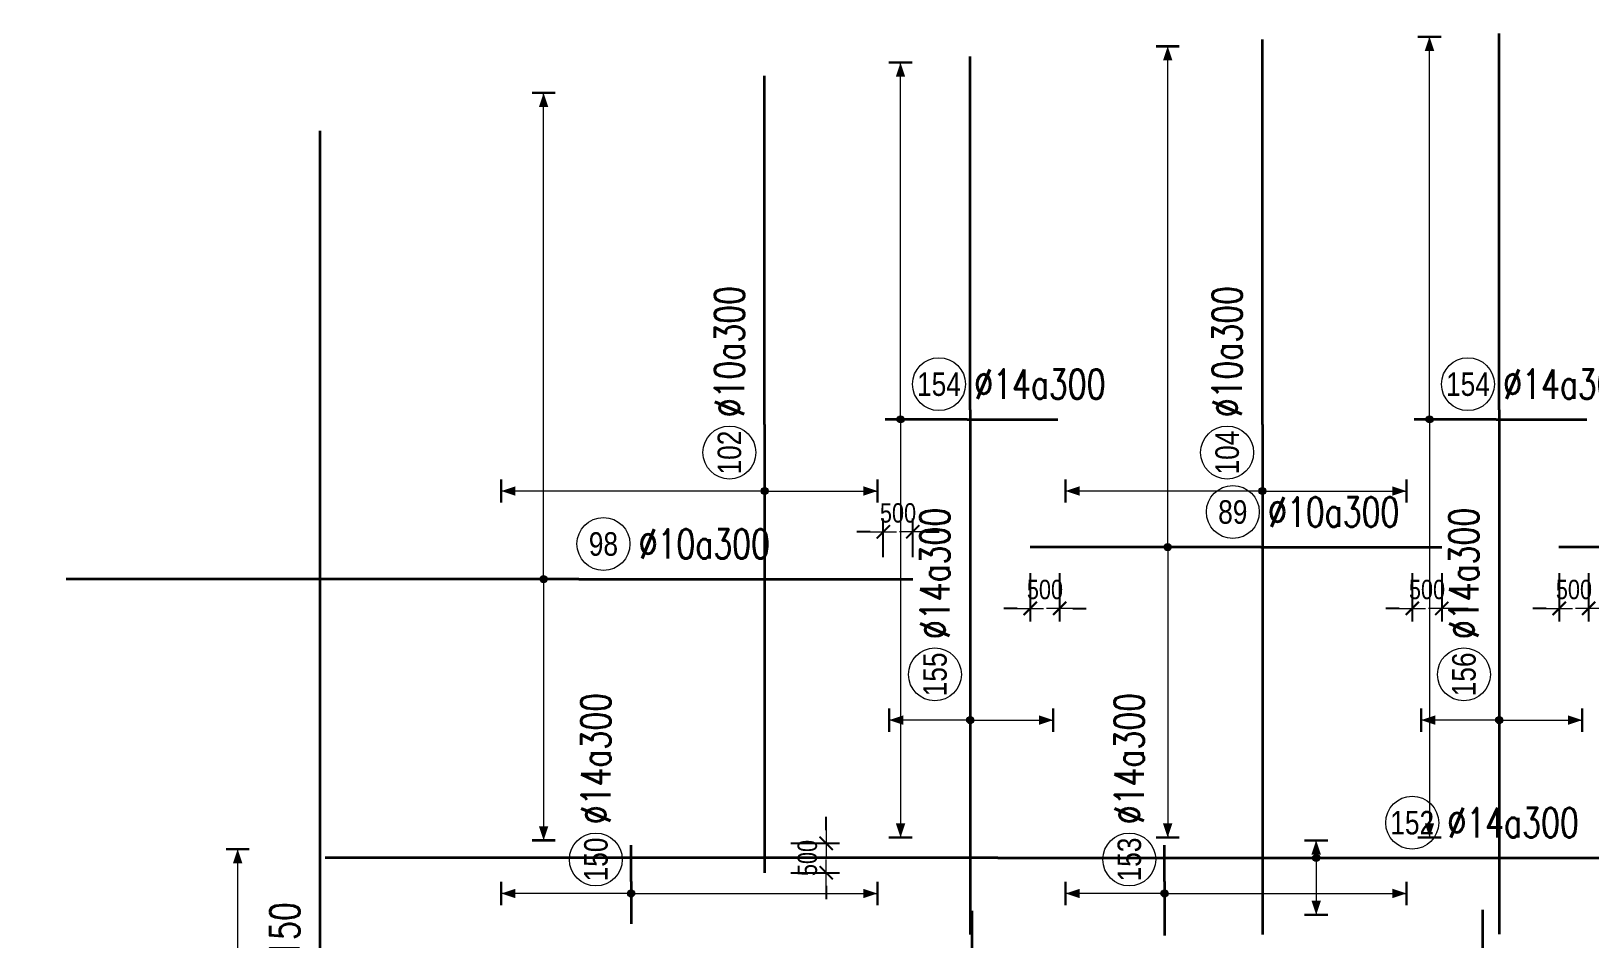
# Model space of a CAD drawing. Header units: millimetres. Extents: x -24156 to 1128921, y -12387 to 212709.
# Drawn here: x 279702 to 306220, y 63675 to 79117 of the extents above; entities that cross this region are included whole.
import ezdxf
from ezdxf.enums import TextEntityAlignment as Align

# ---------------------------------------------------------------- set-up
doc = ezdxf.new("R2010")
doc.units = ezdxf.units.MM
doc.header["$MEASUREMENT"] = 0
doc.header["$PDMODE"] = 3
for name, color, linetype, lineweight in [('NDC_S_DIM', 1, 'Continuous', 9), ('NDC_S_REBAR', 4, 'Continuous', 35), ('NDC_S_VN TEXT', 7, 'Continuous', 20)]:
    doc.layers.add(name, color=color, linetype=linetype, lineweight=lineweight)
doc.styles.add('ARIAL', font='arial.ttf', dxfattribs={"width": 0.8})
doc.styles.add('NDC_ROMANS', font='romans.shx', dxfattribs={"width": 0.8})
doc.dimstyles.new('NDC_dim_150', dxfattribs={"dimscale": 150, "dimtxt": 2.2, "dimasz": 1.5, "dimexe": 1.5, "dimexo": 2.5, "dimgap": 1, "dimtad": 1, "dimdec": 0, "dimzin": 0, "dimdsep": 46, "dimtxsty": 'ARIAL', "dimblk": 'DIMMARK', "dimcen": 0.09, "dimdle": 1.2, "dimclrd": 1, "dimclre": 1, "dimclrt": 3, "dimadec": 0, "dimazin": 0, "dimtfac": 1, "dimtdec": 0, "dimtix": 1, "dimtofl": 0, "dimtmove": 0, "dimatfit": 3, "dimfxl": 4, "dimfxlon": 1, "dimtolj": 1, "dimtzin": 0, "dimarcsym": 0})

# ---------------------------------------------------------------- blocks, each defined once
blk = doc.blocks.new('DIMMARK')
at = {"layer": 'NDC_S_DIM', "color": 1}
blk.add_line((-1.5, 0), (1, 0), dxfattribs=at)
at = {"layer": 'NDC_S_DIM', "color": 2, "const_width": 0.15}
blk.add_lwpolyline([(-0.5, -0.5), (0.5, 0.5)], dxfattribs=at)
blk = doc.blocks.new('*D422')
at = {"layer": 'Defpoints', "color": 0, "transparency": 16777216}
for p in [(294700, 70600), (294200, 69793), (294700, 69793)]:
    blk.add_point(p, dxfattribs=at)
at = {"layer": 'NDC_S_DIM', "color": 1, "lineweight": -2, "transparency": 16777216}
for p, q in [((294200, 70168), (294200, 70825)), ((294700, 70168), (294700, 70825)), ((293975, 70600), (293750, 70600)), ((294925, 70600), (295150, 70600))]:
    blk.add_line(p, q, dxfattribs=at)
at = {"layer": 'NDC_S_DIM', "color": 1, "lineweight": -2, "transparency": 16777216, "xscale": 225, "yscale": 225, "zscale": 225}
blk.add_blockref('DIMMARK', (294200, 70600), dxfattribs=at)
at = {"layer": 'NDC_S_DIM', "color": 1, "lineweight": -2, "transparency": 16777216, "xscale": 225, "yscale": 225, "zscale": 225, "rotation": 180}
blk.add_blockref('DIMMARK', (294700, 70600), dxfattribs=at)
at = {"layer": 'NDC_S_DIM', "color": 3, "transparency": 16777216, "insert": (294450, 70919), "char_height": 330, "attachment_point": 5, "style": 'ARIAL'}
blk.add_mtext('\\A1;500', dxfattribs=at)
blk = doc.blocks.new('*D423')
at = {"layer": 'Defpoints', "color": 0, "transparency": 16777216}
for p in [(296700, 70337), (297200, 70337), (297200, 69297)]:
    blk.add_point(p, dxfattribs=at)
at = {"layer": 'NDC_S_DIM', "color": 1, "lineweight": -2, "transparency": 16777216}
for p, q in [((296700, 69897), (296700, 69072)), ((297200, 69897), (297200, 69072)), ((296475, 69297), (296250, 69297)), ((297425, 69297), (297650, 69297))]:
    blk.add_line(p, q, dxfattribs=at)
at = {"layer": 'NDC_S_DIM', "color": 1, "lineweight": -2, "transparency": 16777216, "xscale": 225, "yscale": 225, "zscale": 225}
blk.add_blockref('DIMMARK', (296700, 69297), dxfattribs=at)
at = {"layer": 'NDC_S_DIM', "color": 1, "lineweight": -2, "transparency": 16777216, "xscale": 225, "yscale": 225, "zscale": 225, "rotation": 180}
blk.add_blockref('DIMMARK', (297200, 69297), dxfattribs=at)
at = {"layer": 'NDC_S_DIM', "color": 3, "transparency": 16777216, "insert": (296950, 69616), "char_height": 330, "attachment_point": 5, "style": 'ARIAL'}
blk.add_mtext('\\A1;500', dxfattribs=at)
blk = doc.blocks.new('*D424')
at = {"layer": 'Defpoints', "color": 0, "transparency": 16777216}
for p in [(303200, 70337), (303700, 70337), (303200, 69297)]:
    blk.add_point(p, dxfattribs=at)
at = {"layer": 'NDC_S_DIM', "color": 1, "lineweight": -2, "transparency": 16777216}
for p, q in [((303200, 69897), (303200, 69072)), ((303700, 69897), (303700, 69072)), ((302975, 69297), (302750, 69297)), ((303925, 69297), (304150, 69297))]:
    blk.add_line(p, q, dxfattribs=at)
at = {"layer": 'NDC_S_DIM', "color": 1, "lineweight": -2, "transparency": 16777216, "xscale": 225, "yscale": 225, "zscale": 225}
blk.add_blockref('DIMMARK', (303200, 69297), dxfattribs=at)
at = {"layer": 'NDC_S_DIM', "color": 1, "lineweight": -2, "transparency": 16777216, "xscale": 225, "yscale": 225, "zscale": 225, "rotation": 180}
blk.add_blockref('DIMMARK', (303700, 69297), dxfattribs=at)
at = {"layer": 'NDC_S_DIM', "color": 3, "transparency": 16777216, "insert": (303450, 69616), "char_height": 330, "attachment_point": 5, "style": 'ARIAL'}
blk.add_mtext('\\A1;500', dxfattribs=at)
blk = doc.blocks.new('*D425')
at = {"layer": 'Defpoints', "color": 0, "transparency": 16777216}
for p in [(305700, 70337), (306200, 70337), (306200, 69297)]:
    blk.add_point(p, dxfattribs=at)
at = {"layer": 'NDC_S_DIM', "color": 1, "lineweight": -2, "transparency": 16777216}
for p, q in [((305700, 69897), (305700, 69072)), ((306200, 69897), (306200, 69072)), ((305475, 69297), (305250, 69297)), ((306425, 69297), (306650, 69297))]:
    blk.add_line(p, q, dxfattribs=at)
at = {"layer": 'NDC_S_DIM', "color": 1, "lineweight": -2, "transparency": 16777216, "xscale": 225, "yscale": 225, "zscale": 225}
blk.add_blockref('DIMMARK', (305700, 69297), dxfattribs=at)
at = {"layer": 'NDC_S_DIM', "color": 1, "lineweight": -2, "transparency": 16777216, "xscale": 225, "yscale": 225, "zscale": 225, "rotation": 180}
blk.add_blockref('DIMMARK', (306200, 69297), dxfattribs=at)
at = {"layer": 'NDC_S_DIM', "color": 3, "transparency": 16777216, "insert": (305950, 69616), "char_height": 330, "attachment_point": 5, "style": 'ARIAL'}
blk.add_mtext('\\A1;500', dxfattribs=at)
blk = doc.blocks.new('*D438')
at = {"layer": 'Defpoints', "color": 0, "transparency": 16777216}
for p in [(292181, 65300), (293228, 65300), (292181, 64800)]:
    blk.add_point(p, dxfattribs=at)
at = {"layer": 'NDC_S_DIM', "color": 1, "lineweight": -2, "transparency": 16777216}
for p, q in [((293228, 65525), (293228, 65750)), ((292628, 65300), (293453, 65300)), ((292628, 64800), (293453, 64800)), ((293228, 64575), (293228, 64350))]:
    blk.add_line(p, q, dxfattribs=at)
at = {"layer": 'NDC_S_DIM', "color": 1, "lineweight": -2, "transparency": 16777216, "xscale": 225, "yscale": 225, "zscale": 225}
for p, rotation in [((293228, 65300), 270), ((293228, 64800), 90)]:
    blk.add_blockref('DIMMARK', p, dxfattribs=dict(at, rotation=rotation))
at = {"layer": 'NDC_S_DIM', "color": 3, "transparency": 16777216, "insert": (292909, 65050), "char_height": 330, "attachment_point": 5, "rotation": 90, "style": 'ARIAL'}
blk.add_mtext('\\A1;500', dxfattribs=at)
blk = doc.blocks.new('*U496')
h = blk.add_hatch(color=6)
edge = h.paths.add_edge_path()
edge.add_arc((27.07, 0), 0.3, 0, 360)
at = {"layer": 'NDC_S_DIM', "color": 8}
for q in [(27.07, 1.49), (27.07, -4.84)]:
    blk.add_line((27.07, 0), q, dxfattribs=at)
for points in [[(26.07, 1.49, 0.2, 0.2, 0), (28.07, 1.49, 0, 0, 0)], [(26.07, -4.84, 0.2, 0.2, 0), (28.07, -4.84, 0, 0, 0)]]:
    blk.add_lwpolyline(points, format="xyseb", dxfattribs=at)
at = {"layer": 'NDC_S_DIM'}
blk.add_circle((35.24, 3), 2.25, dxfattribs=at)
at = {"layer": 'NDC_S_DIM', "color": 6}
blk.add_circle((27.07, 0), 0.3, dxfattribs=at)
at = {"layer": 'NDC_S_DIM', "color": 8}
for points in [[(26.67, 0.29), (27.07, 1.49), (27.47, 0.29)], [(26.67, -3.64), (27.07, -4.84), (27.47, -3.64)]]:
    blk.add_solid(points, dxfattribs=at)
at = {"layer": 'NDC_S_REBAR'}
for p, q in [((0, 0), (-57.23, 0)), ((-57.23, 0), (-57.23, 0)), ((0, 0), (205.61, 0)), ((-57.23, 0), (-57.23, 0))]:
    blk.add_line(p, q, dxfattribs=at)
at = {"layer": 'NDC_S_VN TEXT', "style": 'ARIAL', "width": 0.8}
blk.add_attdef('KHT', text='', height=2, dxfattribs=at).set_placement((35.24, 3), align=Align.MIDDLE_CENTER)
at = {"layer": 'NDC_S_VN TEXT', "color": 3, "style": 'NDC_ROMANS', "width": 0.75}
blk.add_attdef('DKT', (38.24, 1.75), '', height=2.5, dxfattribs=at)
blk = doc.blocks.new('*U495')
h = blk.add_hatch(color=6)
edge = h.paths.add_edge_path()
edge.add_arc((-7.93, 0), 0.3, 0, 360)
at = {"layer": 'NDC_S_DIM', "color": 8}
for q in [(-7.93, 42.61), (-7.93, -24.69)]:
    blk.add_line((-7.93, 0), q, dxfattribs=at)
for points in [[(-8.93, 42.61, 0.2, 0.2, 0), (-6.93, 42.61, 0, 0, 0)], [(-8.93, -24.69, 0.2, 0.2, 0), (-6.93, -24.69, 0, 0, 0)]]:
    blk.add_lwpolyline(points, format="xyseb", dxfattribs=at)
at = {"layer": 'NDC_S_DIM'}
blk.add_circle((-2.39, 3), 2.25, dxfattribs=at)
at = {"layer": 'NDC_S_DIM', "color": 6}
blk.add_circle((-7.93, 0), 0.3, dxfattribs=at)
at = {"layer": 'NDC_S_DIM', "color": 8}
for points in [[(-8.33, 41.41), (-7.93, 42.61), (-7.53, 41.41)], [(-8.33, -23.49), (-7.93, -24.69), (-7.53, -23.49)]]:
    blk.add_solid(points, dxfattribs=at)
at = {"layer": 'NDC_S_REBAR'}
for p, q in [((0, 0), (-19.62, 0)), ((-19.62, 0), (-19.62, 0)), ((0, 0), (15.38, 0)), ((15.38, 0), (15.38, 0)), ((15.38, 0), (15.38, 0)), ((-19.62, 0), (-19.62, 0))]:
    blk.add_line(p, q, dxfattribs=at)
at = {"layer": 'NDC_S_VN TEXT', "style": 'ARIAL', "width": 0.8}
blk.add_attdef('KHT', text='', height=2, dxfattribs=at).set_placement((-2.39, 3), align=Align.MIDDLE_CENTER)
at = {"layer": 'NDC_S_VN TEXT', "color": 3, "style": 'NDC_ROMANS', "width": 0.75}
blk.add_attdef('DKT', (0.61, 1.75), '', height=2.5, dxfattribs=at)
blk = doc.blocks.new('*U494')
h = blk.add_hatch(color=6)
edge = h.paths.add_edge_path()
edge.add_arc((-7.93, 0), 0.3, 0, 360)
at = {"layer": 'NDC_S_DIM', "color": 8}
for q in [(-7.93, 43.8), (-7.93, -24.94)]:
    blk.add_line((-7.93, 0), q, dxfattribs=at)
for points in [[(-8.93, 43.8, 0.2, 0.2, 0), (-6.93, 43.8, 0, 0, 0)], [(-8.93, -24.94, 0.2, 0.2, 0), (-6.93, -24.94, 0, 0, 0)]]:
    blk.add_lwpolyline(points, format="xyseb", dxfattribs=at)
at = {"layer": 'NDC_S_DIM'}
blk.add_circle((-2.39, 3), 2.25, dxfattribs=at)
at = {"layer": 'NDC_S_DIM', "color": 6}
blk.add_circle((-7.93, 0), 0.3, dxfattribs=at)
at = {"layer": 'NDC_S_DIM', "color": 8}
for points in [[(-8.33, 42.6), (-7.93, 43.8), (-7.53, 42.6)], [(-8.33, -23.74), (-7.93, -24.94), (-7.53, -23.74)]]:
    blk.add_solid(points, dxfattribs=at)
at = {"layer": 'NDC_S_REBAR'}
for p, q in [((0, 0), (-19.65, 0)), ((-19.65, 0), (-19.65, 0)), ((0, 0), (15.38, 0)), ((15.38, 0), (15.38, 0)), ((15.38, 0), (15.38, 0)), ((-19.65, 0), (-19.65, 0))]:
    blk.add_line(p, q, dxfattribs=at)
at = {"layer": 'NDC_S_VN TEXT', "style": 'ARIAL', "width": 0.8}
blk.add_attdef('KHT', text='', height=2, dxfattribs=at).set_placement((-2.39, 3), align=Align.MIDDLE_CENTER)
at = {"layer": 'NDC_S_VN TEXT', "color": 3, "style": 'NDC_ROMANS', "width": 0.75}
blk.add_attdef('DKT', (0.61, 1.75), '', height=2.5, dxfattribs=at)
blk = doc.blocks.new('*U487')
h = blk.add_hatch(color=6)
edge = h.paths.add_edge_path()
edge.add_arc((-3.55, 0), 0.3, 0, 360)
at = {"layer": 'NDC_S_DIM', "color": 8}
for q in [(-3.55, 34.66), (-3.55, -37.34)]:
    blk.add_line((-3.55, 0), q, dxfattribs=at)
for points in [[(-4.55, 34.66, 0.2, 0.2, 0), (-2.55, 34.66, 0, 0, 0)], [(-4.55, -37.34, 0.2, 0.2, 0), (-2.55, -37.34, 0, 0, 0)]]:
    blk.add_lwpolyline(points, format="xyseb", dxfattribs=at)
at = {"layer": 'NDC_S_DIM'}
blk.add_circle((7.95, 3), 2.25, dxfattribs=at)
at = {"layer": 'NDC_S_DIM', "color": 6}
blk.add_circle((-3.55, 0), 0.3, dxfattribs=at)
at = {"layer": 'NDC_S_DIM', "color": 8}
for points in [[(-3.95, 33.46), (-3.55, 34.66), (-3.15, 33.46)], [(-3.95, -36.14), (-3.55, -37.34), (-3.15, -36.14)]]:
    blk.add_solid(points, dxfattribs=at)
at = {"layer": 'NDC_S_REBAR'}
for p, q in [((0, 0), (-20.04, 0)), ((-20.04, 0), (-20.04, 0)), ((0, 0), (19.55, 0)), ((19.55, 0), (19.55, 0)), ((19.55, 0), (19.55, 0)), ((-20.04, 0), (-21.12, 0))]:
    blk.add_line(p, q, dxfattribs=at)
at = {"layer": 'NDC_S_VN TEXT', "style": 'ARIAL', "width": 0.8}
blk.add_attdef('KHT', text='', height=2, dxfattribs=at).set_placement((7.95, 3), align=Align.MIDDLE_CENTER)
at = {"layer": 'NDC_S_VN TEXT', "color": 3, "style": 'NDC_ROMANS', "width": 0.75}
blk.add_attdef('DKT', (10.95, 1.75), '', height=2.5, dxfattribs=at)
blk = doc.blocks.new('*U486')
h = blk.add_hatch(color=6)
edge = h.paths.add_edge_path()
edge.add_arc((-5.66, 0), 0.3, 0, 360)
at = {"layer": 'NDC_S_DIM', "color": 8}
for q in [(-5.66, 30.35), (-5.66, -35.56)]:
    blk.add_line((-5.66, 0), q, dxfattribs=at)
for points in [[(-6.66, 30.35, 0.2, 0.2, 0), (-4.66, 30.35, 0, 0, 0)], [(-6.66, -35.56, 0.2, 0.2, 0), (-4.66, -35.56, 0, 0, 0)]]:
    blk.add_lwpolyline(points, format="xyseb", dxfattribs=at)
at = {"layer": 'NDC_S_DIM'}
blk.add_circle((-2.39, 3), 2.25, dxfattribs=at)
at = {"layer": 'NDC_S_DIM', "color": 6}
blk.add_circle((-5.66, 0), 0.3, dxfattribs=at)
at = {"layer": 'NDC_S_DIM', "color": 8}
for points in [[(-6.06, 29.15), (-5.66, 30.35), (-5.26, 29.15)], [(-6.06, -34.36), (-5.66, -35.56), (-5.26, -34.36)]]:
    blk.add_solid(points, dxfattribs=at)
at = {"layer": 'NDC_S_REBAR'}
for p, q in [((0, 0), (-6.97, 0)), ((-6.97, 0), (-6.97, 0)), ((0, 0), (7.73, 0)), ((7.73, 0), (7.73, 0)), ((7.73, 0), (7.73, 0)), ((-6.97, 0), (-6.97, 0))]:
    blk.add_line(p, q, dxfattribs=at)
at = {"layer": 'NDC_S_VN TEXT', "style": 'ARIAL', "width": 0.8}
blk.add_attdef('KHT', text='', height=2, dxfattribs=at).set_placement((-2.39, 3), align=Align.MIDDLE_CENTER)
at = {"layer": 'NDC_S_VN TEXT', "color": 3, "style": 'NDC_ROMANS', "width": 0.75}
blk.add_attdef('DKT', (0.61, 1.75), '', height=2.5, dxfattribs=at)
blk = doc.blocks.new('*U484')
h = blk.add_hatch(color=6)
edge = h.paths.add_edge_path()
edge.add_arc((0, 0), 0.3, 0, 360)
at = {"layer": 'NDC_S_DIM', "color": 8}
for q in [(0, 22.55), (0, -14.42)]:
    blk.add_line((0, 0), q, dxfattribs=at)
for points in [[(-1, 22.55, 0.2, 0.2, 0), (1, 22.55, 0, 0, 0)], [(-1, -14.42, 0.2, 0.2, 0), (1, -14.42, 0, 0, 0)]]:
    blk.add_lwpolyline(points, format="xyseb", dxfattribs=at)
at = {"layer": 'NDC_S_DIM'}
blk.add_circle((7.95, 3), 2.25, dxfattribs=at)
at = {"layer": 'NDC_S_DIM', "color": 6}
blk.add_circle((0, 0), 0.3, dxfattribs=at)
at = {"layer": 'NDC_S_DIM', "color": 8}
for points in [[(-0.4, 21.35), (0, 22.55), (0.4, 21.35)], [(-0.4, -13.22), (0, -14.42), (0.4, -13.22)]]:
    blk.add_solid(points, dxfattribs=at)
at = {"layer": 'NDC_S_REBAR'}
for p, q in [((0, 0), (-106.29, 0)), ((-106.29, 0), (-106.29, 0)), ((0, 0), (87.73, 0)), ((87.73, 0), (87.73, 0)), ((87.73, 0), (87.73, 0)), ((-106.29, 0), (-106.29, 0))]:
    blk.add_line(p, q, dxfattribs=at)
at = {"layer": 'NDC_S_VN TEXT', "style": 'ARIAL', "width": 0.8}
blk.add_attdef('KHT', text='', height=2, dxfattribs=at).set_placement((7.95, 3), align=Align.MIDDLE_CENTER)
at = {"layer": 'NDC_S_VN TEXT', "color": 3, "style": 'NDC_ROMANS', "width": 0.75}
blk.add_attdef('DKT', (10.95, 1.75), '', height=2.5, dxfattribs=at)
blk = doc.blocks.new('*U483')
h = blk.add_hatch(color=6)
edge = h.paths.add_edge_path()
edge.add_arc((-5.66, 0), 0.3, 0, 360)
at = {"layer": 'NDC_S_DIM', "color": 8}
for q in [(-5.66, 22.4), (-5.66, -9.6)]:
    blk.add_line((-5.66, 0), q, dxfattribs=at)
for points in [[(-6.66, 22.4, 0.2, 0.2, 0), (-4.66, 22.4, 0, 0, 0)], [(-6.66, -9.6, 0.2, 0.2, 0), (-4.66, -9.6, 0, 0, 0)]]:
    blk.add_lwpolyline(points, format="xyseb", dxfattribs=at)
at = {"layer": 'NDC_S_DIM'}
blk.add_circle((-2.39, 3), 2.25, dxfattribs=at)
at = {"layer": 'NDC_S_DIM', "color": 6}
blk.add_circle((-5.66, 0), 0.3, dxfattribs=at)
at = {"layer": 'NDC_S_DIM', "color": 8}
for points in [[(-6.06, 21.2), (-5.66, 22.4), (-5.26, 21.2)], [(-6.06, -8.4), (-5.66, -9.6), (-5.26, -8.4)]]:
    blk.add_solid(points, dxfattribs=at)
at = {"layer": 'NDC_S_REBAR'}
for p, q in [((0, 0), (-38.13, 0)), ((-38.13, 0), (-38.13, 0)), ((0, 0), (29.66, 0)), ((29.66, 0), (29.66, 0)), ((29.66, 0), (29.66, 0)), ((-38.13, 0), (-38.13, 0))]:
    blk.add_line(p, q, dxfattribs=at)
at = {"layer": 'NDC_S_VN TEXT', "style": 'ARIAL', "width": 0.8}
blk.add_attdef('KHT', text='', height=2, dxfattribs=at).set_placement((-2.39, 3), align=Align.MIDDLE_CENTER)
at = {"layer": 'NDC_S_VN TEXT', "color": 3, "style": 'NDC_ROMANS', "width": 0.75}
blk.add_attdef('DKT', (0.61, 1.75), '', height=2.5, dxfattribs=at)
blk = doc.blocks.new('*U500')
h = blk.add_hatch(color=6)
edge = h.paths.add_edge_path()
edge.add_arc((-5.66, 0), 0.3, 0, 360)
at = {"layer": 'NDC_S_DIM', "color": 8}
for q in [(-5.66, 16.75), (-5.66, -12.25)]:
    blk.add_line((-5.66, 0), q, dxfattribs=at)
for points in [[(-6.66, 16.75, 0.2, 0.2, 0), (-4.66, 16.75, 0, 0, 0)], [(-6.66, -12.25, 0.2, 0.2, 0), (-4.66, -12.25, 0, 0, 0)]]:
    blk.add_lwpolyline(points, format="xyseb", dxfattribs=at)
at = {"layer": 'NDC_S_DIM'}
blk.add_circle((-2.39, 3), 2.25, dxfattribs=at)
at = {"layer": 'NDC_S_DIM', "color": 6}
blk.add_circle((-5.66, 0), 0.3, dxfattribs=at)
at = {"layer": 'NDC_S_DIM', "color": 8}
for points in [[(-6.06, 15.55), (-5.66, 16.75), (-5.26, 15.55)], [(-6.06, -11.05), (-5.66, -12.25), (-5.26, -11.05)]]:
    blk.add_solid(points, dxfattribs=at)
at = {"layer": 'NDC_S_REBAR'}
for p, q in [((0, 0), (-43.38, 0)), ((-43.38, 0), (-43.38, 0)), ((0, 0), (32.75, 0)), ((32.75, 0), (32.75, 0)), ((32.75, 0), (32.75, 0)), ((-43.38, 0), (-43.38, 0))]:
    blk.add_line(p, q, dxfattribs=at)
at = {"layer": 'NDC_S_VN TEXT', "style": 'ARIAL', "width": 0.8}
blk.add_attdef('KHT', text='', height=2, dxfattribs=at).set_placement((-2.39, 3), align=Align.MIDDLE_CENTER)
at = {"layer": 'NDC_S_VN TEXT', "color": 3, "style": 'NDC_ROMANS', "width": 0.75}
blk.add_attdef('DKT', (0.61, 1.75), '', height=2.5, dxfattribs=at)
blk = doc.blocks.new('*U478')
h = blk.add_hatch(color=6)
edge = h.paths.add_edge_path()
edge.add_arc((-26.39, 0), 0.3, 0, 360)
at = {"layer": 'NDC_S_DIM', "color": 8}
for q in [(-26.39, 6.89), (-26.39, -7.05)]:
    blk.add_line((-26.39, 0), q, dxfattribs=at)
for points in [[(-27.39, 6.89, 0.2, 0.2, 0), (-25.39, 6.89, 0, 0, 0)], [(-27.39, -7.05, 0.2, 0.2, 0), (-25.39, -7.05, 0, 0, 0)]]:
    blk.add_lwpolyline(points, format="xyseb", dxfattribs=at)
at = {"layer": 'NDC_S_DIM'}
blk.add_circle((-22.5, 3), 2.25, dxfattribs=at)
at = {"layer": 'NDC_S_DIM', "color": 6}
blk.add_circle((-26.39, 0), 0.3, dxfattribs=at)
at = {"layer": 'NDC_S_DIM', "color": 8}
for points in [[(-26.79, 5.69), (-26.39, 6.89), (-25.99, 5.69)], [(-26.79, -5.85), (-26.39, -7.05), (-25.99, -5.85)]]:
    blk.add_solid(points, dxfattribs=at)
at = {"layer": 'NDC_S_REBAR'}
for p, q in [((0, 0), (-44.62, 0)), ((-44.62, 0), (-44.62, 0)), ((0, 0), (30.05, 0)), ((30.05, 0), (30.05, 0)), ((30.05, 0), (30.05, 0)), ((-44.62, 0), (-44.62, 0))]:
    blk.add_line(p, q, dxfattribs=at)
at = {"layer": 'NDC_S_VN TEXT', "style": 'ARIAL', "width": 0.8}
blk.add_attdef('KHT', text='', height=2, dxfattribs=at).set_placement((-22.5, 3), align=Align.MIDDLE_CENTER)
at = {"layer": 'NDC_S_VN TEXT', "color": 3, "style": 'NDC_ROMANS', "width": 0.75}
blk.add_attdef('DKT', (-19.5, 1.75), '', height=2.5, dxfattribs=at)
blk = doc.blocks.new('*U477')
h = blk.add_hatch(color=6)
edge = h.paths.add_edge_path()
edge.add_arc((-26.39, 0), 0.3, 0, 360)
at = {"layer": 'NDC_S_DIM', "color": 8}
for q in [(-26.39, 6.64), (-26.39, -7.05)]:
    blk.add_line((-26.39, 0), q, dxfattribs=at)
for points in [[(-27.39, 6.64, 0.2, 0.2, 0), (-25.39, 6.64, 0, 0, 0)], [(-27.39, -7.05, 0.2, 0.2, 0), (-25.39, -7.05, 0, 0, 0)]]:
    blk.add_lwpolyline(points, format="xyseb", dxfattribs=at)
at = {"layer": 'NDC_S_DIM'}
blk.add_circle((-22.5, 3), 2.25, dxfattribs=at)
at = {"layer": 'NDC_S_DIM', "color": 6}
blk.add_circle((-26.39, 0), 0.3, dxfattribs=at)
at = {"layer": 'NDC_S_DIM', "color": 8}
for points in [[(-26.79, 5.44), (-26.39, 6.64), (-25.99, 5.44)], [(-26.79, -5.85), (-26.39, -7.05), (-25.99, -5.85)]]:
    blk.add_solid(points, dxfattribs=at)
at = {"layer": 'NDC_S_REBAR'}
for p, q in [((0, 0), (-44.61, 0)), ((-44.61, 0), (-44.61, 0)), ((0, 0), (32.03, 0)), ((32.03, 0), (32.03, 0)), ((32.03, 0), (32.03, 0)), ((-44.61, 0), (-44.61, 0))]:
    blk.add_line(p, q, dxfattribs=at)
at = {"layer": 'NDC_S_VN TEXT', "style": 'ARIAL', "width": 0.8}
blk.add_attdef('KHT', text='', height=2, dxfattribs=at).set_placement((-22.5, 3), align=Align.MIDDLE_CENTER)
at = {"layer": 'NDC_S_VN TEXT', "color": 3, "style": 'NDC_ROMANS', "width": 0.75}
blk.add_attdef('DKT', (-19.5, 1.75), '', height=2.5, dxfattribs=at)
blk = doc.blocks.new('*U471')
h = blk.add_hatch(color=6)
edge = h.paths.add_edge_path()
edge.add_arc((-1.02, 0), 0.3, 0, 360)
at = {"layer": 'NDC_S_DIM', "color": 8}
for q in [(-1.02, 11.05), (-1.02, -20.95)]:
    blk.add_line((-1.02, 0), q, dxfattribs=at)
for points in [[(-2.02, 11.05, 0.2, 0.2, 0), (-0.02, 11.05, 0, 0, 0)], [(-2.02, -20.95, 0.2, 0.2, 0), (-0.02, -20.95, 0, 0, 0)]]:
    blk.add_lwpolyline(points, format="xyseb", dxfattribs=at)
at = {"layer": 'NDC_S_DIM'}
blk.add_circle((1.87, 3), 2.25, dxfattribs=at)
at = {"layer": 'NDC_S_DIM', "color": 6}
blk.add_circle((-1.02, 0), 0.3, dxfattribs=at)
at = {"layer": 'NDC_S_DIM', "color": 8}
for points in [[(-1.42, 9.85), (-1.02, 11.05), (-0.62, 9.85)], [(-1.42, -19.75), (-1.02, -20.95), (-0.62, -19.75)]]:
    blk.add_solid(points, dxfattribs=at)
at = {"layer": 'NDC_S_REBAR'}
for p, q in [((0, 0), (-3.6, 0)), ((-3.6, 0), (-3.6, 0)), ((0, 0), (3.1, 0)), ((3.1, 0), (3.1, 0)), ((3.1, 0), (3.1, 0)), ((-3.6, 0), (-3.6, 0))]:
    blk.add_line(p, q, dxfattribs=at)
at = {"layer": 'NDC_S_VN TEXT', "style": 'ARIAL', "width": 0.8}
blk.add_attdef('KHT', text='', height=2, dxfattribs=at).set_placement((1.87, 3), align=Align.MIDDLE_CENTER)
at = {"layer": 'NDC_S_VN TEXT', "color": 3, "style": 'NDC_ROMANS', "width": 0.75}
blk.add_attdef('DKT', (4.87, 1.75), '', height=2.5, dxfattribs=at)
blk = doc.blocks.new('*U499')
h = blk.add_hatch(color=6)
edge = h.paths.add_edge_path()
edge.add_arc((-1.02, 0), 0.3, 0, 360)
at = {"layer": 'NDC_S_DIM', "color": 8}
for q in [(-1.02, 8.42), (-1.02, -20.58)]:
    blk.add_line((-1.02, 0), q, dxfattribs=at)
for points in [[(-2.02, 8.42, 0.2, 0.2, 0), (-0.02, 8.42, 0, 0, 0)], [(-2.02, -20.58, 0.2, 0.2, 0), (-0.02, -20.58, 0, 0, 0)]]:
    blk.add_lwpolyline(points, format="xyseb", dxfattribs=at)
at = {"layer": 'NDC_S_DIM'}
blk.add_circle((1.87, 3), 2.25, dxfattribs=at)
at = {"layer": 'NDC_S_DIM', "color": 6}
blk.add_circle((-1.02, 0), 0.3, dxfattribs=at)
at = {"layer": 'NDC_S_DIM', "color": 8}
for points in [[(-1.42, 7.22), (-1.02, 8.42), (-0.62, 7.22)], [(-1.42, -19.38), (-1.02, -20.58), (-0.62, -19.38)]]:
    blk.add_solid(points, dxfattribs=at)
at = {"layer": 'NDC_S_REBAR'}
for p, q in [((0, 0), (-4.6, 0)), ((-4.6, 0), (-4.6, 0)), ((0, 0), (3.1, 0)), ((3.1, 0), (3.1, 0)), ((3.1, 0), (3.1, 0)), ((-4.6, 0), (-4.6, 0))]:
    blk.add_line(p, q, dxfattribs=at)
at = {"layer": 'NDC_S_VN TEXT', "style": 'ARIAL', "width": 0.8}
blk.add_attdef('KHT', text='', height=2, dxfattribs=at).set_placement((1.87, 3), align=Align.MIDDLE_CENTER)
at = {"layer": 'NDC_S_VN TEXT', "color": 3, "style": 'NDC_ROMANS', "width": 0.75}
blk.add_attdef('DKT', (4.87, 1.75), '', height=2.5, dxfattribs=at)
blk = doc.blocks.new('*U465')
h = blk.add_hatch(color=6)
edge = h.paths.add_edge_path()
edge.add_arc((-2.99, 0), 0.3, 0, 360)
at = {"layer": 'NDC_S_DIM', "color": 8}
for q in [(-2.99, 41.37), (-2.99, -22.21)]:
    blk.add_line((-2.99, 0), q, dxfattribs=at)
for points in [[(-3.99, 41.37, 0.2, 0.2, 0), (-1.99, 41.37, 0, 0, 0)], [(-3.99, -22.21, 0.2, 0.2, 0), (-1.99, -22.21, 0, 0, 0)]]:
    blk.add_lwpolyline(points, format="xyseb", dxfattribs=at)
at = {"layer": 'NDC_S_DIM'}
blk.add_circle((2.1, 3), 2.25, dxfattribs=at)
at = {"layer": 'NDC_S_DIM', "color": 6}
blk.add_circle((-2.99, 0), 0.3, dxfattribs=at)
at = {"layer": 'NDC_S_DIM', "color": 8}
for points in [[(-3.39, 40.17), (-2.99, 41.37), (-2.59, 40.17)], [(-3.39, -21.01), (-2.99, -22.21), (-2.59, -21.01)]]:
    blk.add_solid(points, dxfattribs=at)
at = {"layer": 'NDC_S_REBAR'}
for p, q in [((0, 0), (-43.6, 0)), ((-43.6, 0), (-43.6, 0)), ((0, 0), (28.41, 0)), ((28.41, 0), (28.41, 0)), ((28.41, 0), (28.41, 0)), ((-43.6, 0), (-43.6, 0))]:
    blk.add_line(p, q, dxfattribs=at)
at = {"layer": 'NDC_S_VN TEXT', "style": 'ARIAL', "width": 0.8}
blk.add_attdef('KHT', text='', height=2, dxfattribs=at).set_placement((2.1, 3), align=Align.MIDDLE_CENTER)
at = {"layer": 'NDC_S_VN TEXT', "color": 3, "style": 'NDC_ROMANS', "width": 0.75}
blk.add_attdef('DKT', (5.1, 1.75), '', height=2.5, dxfattribs=at)
blk = doc.blocks.new('*U498')
h = blk.add_hatch(color=6)
edge = h.paths.add_edge_path()
edge.add_arc((-5.66, 0), 0.3, 0, 360)
at = {"layer": 'NDC_S_DIM', "color": 8}
for q in [(-5.66, 8.51), (-5.66, -10.49)]:
    blk.add_line((-5.66, 0), q, dxfattribs=at)
for points in [[(-6.66, 8.51, 0.2, 0.2, 0), (-4.66, 8.51, 0, 0, 0)], [(-6.66, -10.49, 0.2, 0.2, 0), (-4.66, -10.49, 0, 0, 0)]]:
    blk.add_lwpolyline(points, format="xyseb", dxfattribs=at)
at = {"layer": 'NDC_S_DIM'}
blk.add_circle((-5.47, 3.03), 2.25, dxfattribs=at)
at = {"layer": 'NDC_S_DIM', "color": 6}
blk.add_circle((-5.66, 0), 0.3, dxfattribs=at)
at = {"layer": 'NDC_S_DIM', "color": 8}
for points in [[(-6.06, 7.31), (-5.66, 8.51), (-5.26, 7.31)], [(-6.06, -9.29), (-5.66, -10.49), (-5.26, -9.29)]]:
    blk.add_solid(points, dxfattribs=at)
at = {"layer": 'NDC_S_REBAR'}
for p, q in [((0, 0), (-16.08, 0)), ((-16.08, 0), (-16.08, 0)), ((0, 0), (45.49, 0)), ((45.49, 0), (45.49, 0)), ((45.49, 0), (45.49, 0)), ((-16.08, 0), (-16.08, 0))]:
    blk.add_line(p, q, dxfattribs=at)
at = {"layer": 'NDC_S_VN TEXT', "style": 'ARIAL', "width": 0.8}
blk.add_attdef('KHT', text='', height=2, dxfattribs=at).set_placement((-5.47, 3.03), align=Align.MIDDLE_CENTER)
at = {"layer": 'NDC_S_VN TEXT', "color": 3, "style": 'NDC_ROMANS', "width": 0.75}
blk.add_attdef('DKT', (-2.47, 1.78), '', height=2.5, dxfattribs=at)
blk = doc.blocks.new('*U459')
h = blk.add_hatch(color=6)
edge = h.paths.add_edge_path()
edge.add_arc((2.44, 0), 0.3, 0, 360)
at = {"layer": 'NDC_S_DIM', "color": 8}
for q in [(2.44, 8.56), (2.44, -3.05)]:
    blk.add_line((2.44, 0), q, dxfattribs=at)
for points in [[(1.44, 8.56, 0.2, 0.2, 0), (3.44, 8.56, 0, 0, 0)], [(1.44, -3.05, 0.2, 0.2, 0), (3.44, -3.05, 0, 0, 0)]]:
    blk.add_lwpolyline(points, format="xyseb", dxfattribs=at)
at = {"layer": 'NDC_S_DIM'}
blk.add_circle((4.88, 3), 2.25, dxfattribs=at)
at = {"layer": 'NDC_S_DIM', "color": 6}
blk.add_circle((2.44, 0), 0.3, dxfattribs=at)
at = {"layer": 'NDC_S_DIM', "color": 8}
for points in [[(2.04, 7.36), (2.44, 8.56), (2.84, 7.36)], [(2.04, -1.85), (2.44, -3.05), (2.84, -1.85)]]:
    blk.add_solid(points, dxfattribs=at)
at = {"layer": 'NDC_S_REBAR'}
for p, q in [((0, 0), (-21.3, 0)), ((-21.3, 0), (-21.3, 0)), ((0, 0), (40.13, 0)), ((40.13, 0), (40.13, 0)), ((40.13, 0), (40.13, 0)), ((-21.3, 0), (-21.3, 0))]:
    blk.add_line(p, q, dxfattribs=at)
at = {"layer": 'NDC_S_VN TEXT', "style": 'ARIAL', "width": 0.8}
blk.add_attdef('KHT', text='', height=2, dxfattribs=at).set_placement((4.88, 3), align=Align.MIDDLE_CENTER)
at = {"layer": 'NDC_S_VN TEXT', "color": 3, "style": 'NDC_ROMANS', "width": 0.75}
blk.add_attdef('DKT', (7.88, 1.75), '', height=2.5, dxfattribs=at)
blk = doc.blocks.new('*U451')
h = blk.add_hatch(color=6)
edge = h.paths.add_edge_path()
edge.add_arc((-5.66, 0), 0.3, 0, 360)
at = {"layer": 'NDC_S_DIM', "color": 8}
for q in [(-5.66, 32.55), (-5.66, -35.56)]:
    blk.add_line((-5.66, 0), q, dxfattribs=at)
for points in [[(-6.66, 32.55, 0.2, 0.2, 0), (-4.66, 32.55, 0, 0, 0)], [(-6.66, -35.56, 0.2, 0.2, 0), (-4.66, -35.56, 0, 0, 0)]]:
    blk.add_lwpolyline(points, format="xyseb", dxfattribs=at)
at = {"layer": 'NDC_S_DIM'}
blk.add_circle((-2.39, 3), 2.25, dxfattribs=at)
at = {"layer": 'NDC_S_DIM', "color": 6}
blk.add_circle((-5.66, 0), 0.3, dxfattribs=at)
at = {"layer": 'NDC_S_DIM', "color": 8}
for points in [[(-6.06, 31.35), (-5.66, 32.55), (-5.26, 31.35)], [(-6.06, -34.36), (-5.66, -35.56), (-5.26, -34.36)]]:
    blk.add_solid(points, dxfattribs=at)
at = {"layer": 'NDC_S_REBAR'}
for p, q in [((0, 0), (-6.97, 0)), ((-6.97, 0), (-6.97, 0)), ((0, 0), (7.73, 0)), ((7.73, 0), (7.73, 0)), ((7.73, 0), (7.73, 0)), ((-6.97, 0), (-6.97, 0))]:
    blk.add_line(p, q, dxfattribs=at)
at = {"layer": 'NDC_S_VN TEXT', "style": 'ARIAL', "width": 0.8}
blk.add_attdef('KHT', text='', height=2, dxfattribs=at).set_placement((-2.39, 3), align=Align.MIDDLE_CENTER)
at = {"layer": 'NDC_S_VN TEXT', "color": 3, "style": 'NDC_ROMANS', "width": 0.75}
blk.add_attdef('DKT', (0.61, 1.75), '', height=2.5, dxfattribs=at)

msp = doc.modelspace()

# ---------------------------------------------------------------- block references
at = {"xscale": 200, "yscale": 200, "zscale": 200}
for name, p, values in [('*U451', (304624.9, 72512.2), {'KHT': '154', 'DKT': '%%c14a300'}), ('*U494', (309624.3, 70337.1), {'KHT': '108', 'DKT': '%%C10a300'}), ('*U495', (300624.3, 70337.1), {'KHT': '89', 'DKT': '%%C10a300'}), ('*U486', (295624.9, 72512.2), {'KHT': '154', 'DKT': '%%c14a300'}), ('*U465', (289018.1, 69792.9), {'KHT': '98', 'DKT': '%%C10a300'}), ('*U496', (296150.6, 65051.1), {'KHT': '152', 'DKT': '%%c14a300'}), ('*U487', (283925.8, 58268.7), {'KHT': '145', 'DKT': '%%C14a150'})]:
    msp.add_blockref(name, p, dxfattribs=at).add_auto_attribs(values)
for name, p, rotation, values in [('*U477', (304678.2, 72674), 90, {'KHT': '156', 'DKT': '%%c14a300'}), ('*U500', (300649.2, 72425.7), 90, {'KHT': '104', 'DKT': '%%C10a300'}), ('*U478', (295678.2, 72674), 90, {'KHT': '155', 'DKT': '%%c14a300'}), ('*U483', (292180.9, 72425.7), 90, {'KHT': '102', 'DKT': '%%C10a300'}), ('*U484', (284616.1, 59874.5), 90, {'KHT': '88', 'DKT': '%%C10a150'}), ('*U471', (289909.4, 64650.7), 90, {'KHT': '150', 'DKT': '%%c14a300'}), ('*U499', (298984.9, 64650.7), 90, {'KHT': '153', 'DKT': '%%c14a300'}), ('*U459', (295712.4, 56125), 90, {'KHT': '95', 'DKT': '%%C10a200'}), ('*U498', (304397.5, 60954.3), 270, {'KHT': '103', 'DKT': '%%C10a200'})]:
    msp.add_blockref(name, p, dxfattribs=dict(at, rotation=rotation)).add_auto_attribs(values)

# ---------------------------------------------------------------- dimensions: what is measured, and where the dimension line sits
at = {"layer": 'NDC_S_DIM'}
for base, p1, p2, picture, middle in [((294700, 70600.5), (294200, 69792.9), (294700, 69792.9), '*D422', (294450, 70919)), ((297200, 69297.3), (296700, 70337.1), (297200, 70337.1), '*D423', (296950, 69615.8)), ((303200, 69297.3), (303700, 70337.1), (303200, 70337.1), '*D424', (303450, 69615.8)), ((306200, 69297.3), (305700, 70337.1), (306200, 70337.1), '*D425', (305950, 69615.8))]:
    dim = msp.add_linear_dim(base=base, p1=p1, p2=p2, dimstyle='NDC_dim_150', dxfattribs=at)
    dim.commit()
    dim.dimension.update_dxf_attribs({"geometry": picture, "text_midpoint": middle})
dim = msp.add_linear_dim(base=(293227.9, 65300), p1=(292180.9, 64800), p2=(292180.9, 65300), angle=90, dimstyle='NDC_dim_150', dxfattribs=at)
dim.commit()
dim.dimension.update_dxf_attribs({"geometry": '*D438', "text_midpoint": (292909.5, 65050)})

doc.saveas('drawing.dxf')
